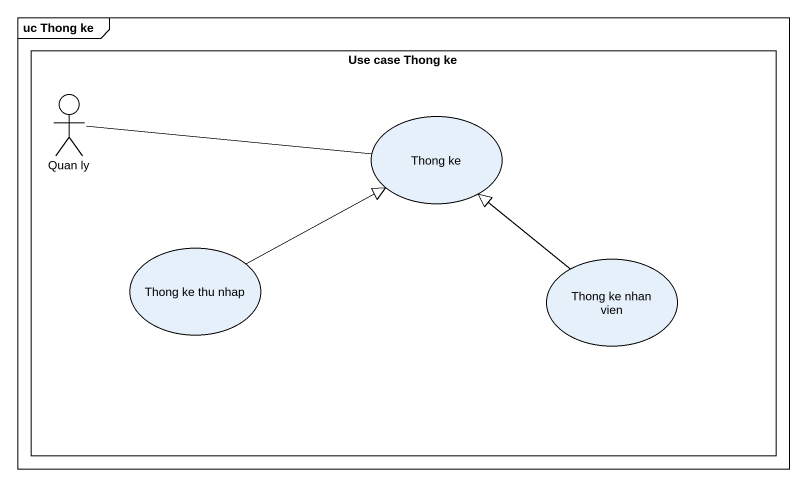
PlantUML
@startuml
mainframe uc Thong ke
rectangle "Use case Thong ke" as Use_case_Thong_ke {
  actor "Quan ly" as Quan_ly
  usecase "Thong ke" as Thong_ke
  usecase "Thong ke thu nhap" as Thong_ke_thu_nhap
  usecase "Thong ke nhan vien" as Thong_ke_nhan_vien
}
Quan_ly -right- Thong_ke
Thong_ke_thu_nhap -right-|> Thong_ke
Thong_ke_nhan_vien -up-|> Thong_ke
@enduml
